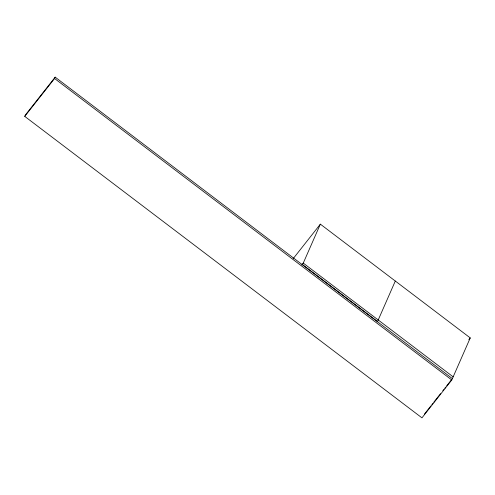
<?xml version="1.0" encoding="UTF-8"?>
<svg xmlns="http://www.w3.org/2000/svg" width="495" height="495" viewBox="0 0 495 495"><rect width="100%" height="100%" fill="white"/><g stroke="black" fill="none" stroke-linecap="round" stroke-linejoin="round"><path stroke-width="0.74" d="M293.17 258.687L320.358 224.161L470.25 337.918L451.793 379.974L421.957 417.854L24.75 116.393L25.35 115.026L55.18 77.146L452.387 378.607M24.75 116.393L54.58 78.507L55.18 77.146M320.358 224.161L302.581 264.652L377.53 321.533M377.444 321.731L395.307 281.042M301.839 264.918L303.268 263.099L453.16 376.856M468.821 339.737L470.25 337.918M424.45 414.086L429.66 407.472M429.951 407.107L430.904 405.894M431.857 404.681L432.816 403.468M433.769 402.256L440.55 393.643M442.839 390.734L443.792 389.522M444.751 388.309L445.704 387.096M446.657 385.883L451.44 379.814M54.58 78.507L451.793 379.974"/></g></svg>
